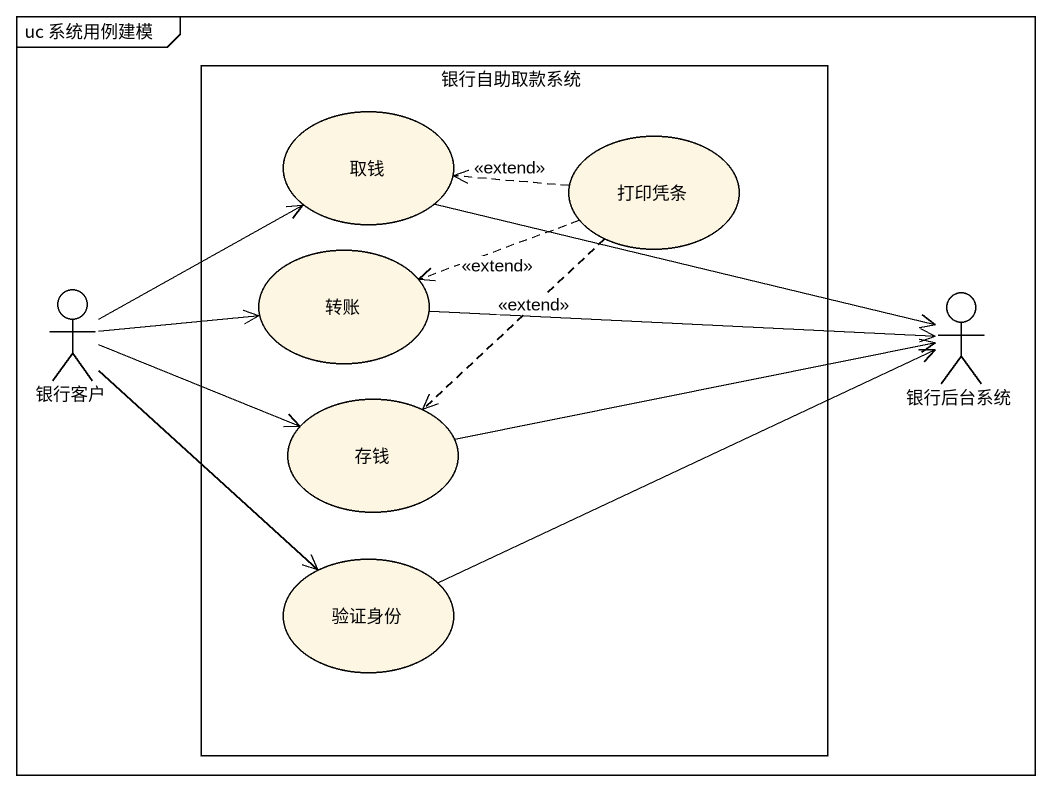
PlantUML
@startuml
mainframe uc 系统用例建模
rectangle 银行自助取款系统 {
  usecase 取钱
  usecase 打印凭条
  usecase 转账
  usecase 存钱
  usecase 验证身份
}
actor 银行客户
actor 银行后台系统
取钱 -right-> 银行后台系统
打印凭条 .left.> 取钱 : <<extend>>
打印凭条 .left.> 转账 : <<extend>>
打印凭条 ..> 存钱 : <<extend>>
转账 -right-> 银行后台系统
银行客户 -up-> 取钱
银行客户 -right-> 转账
银行客户 -right-> 存钱
银行客户 --> 验证身份
存钱 -right-> 银行后台系统
验证身份 -right-> 银行后台系统
@enduml
